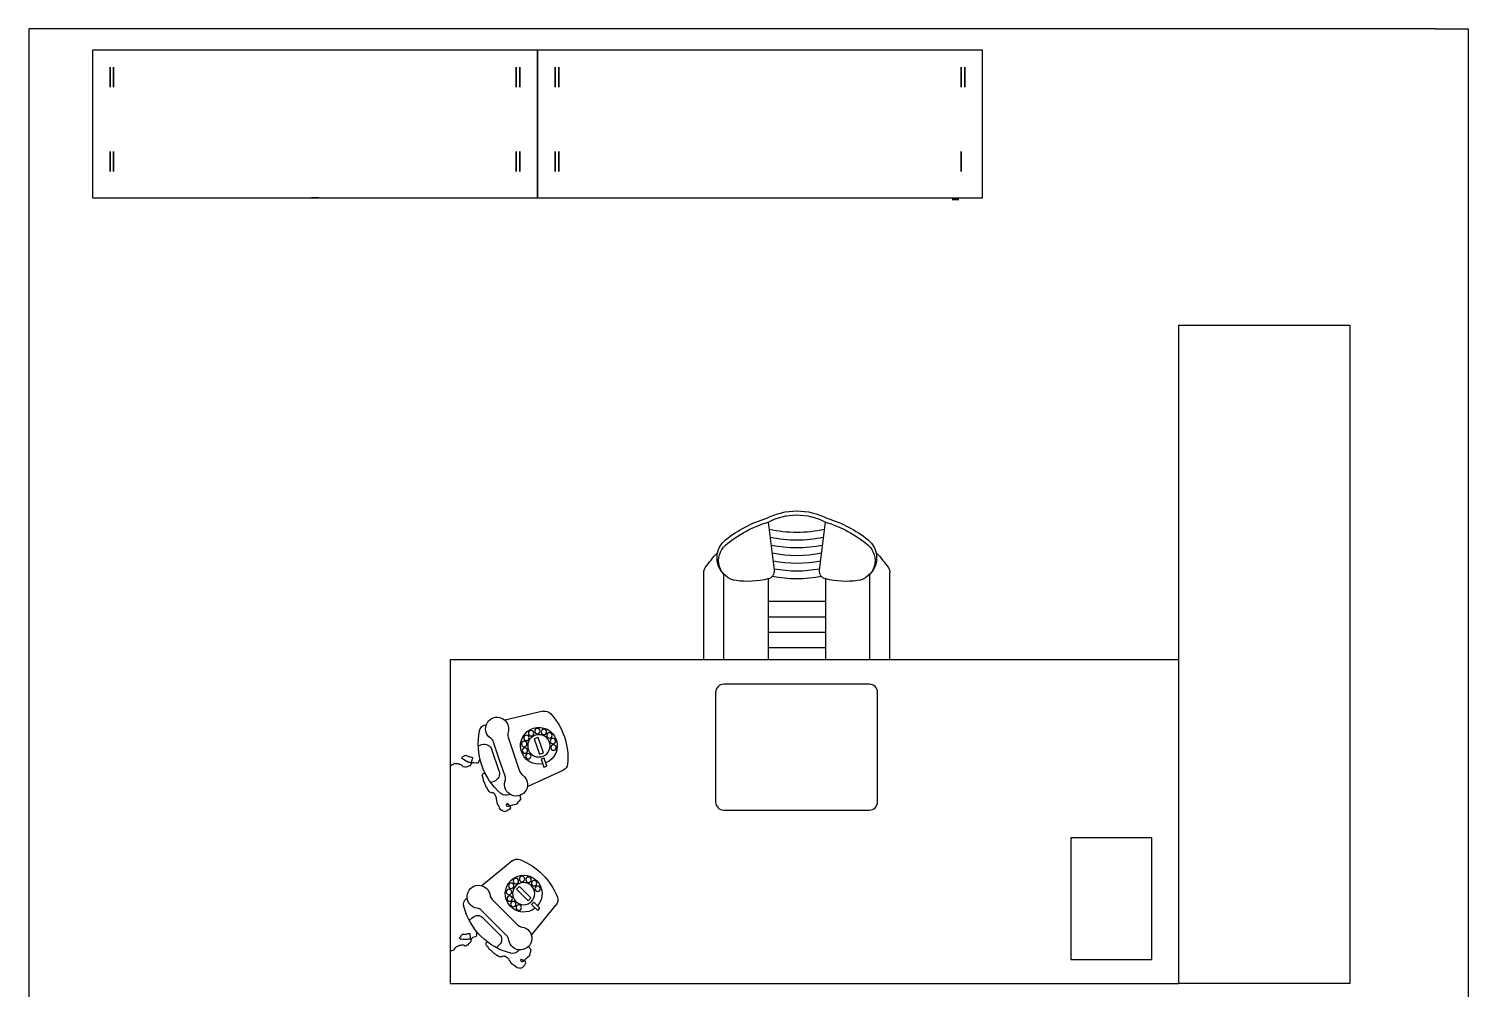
# Model space of a CAD drawing. Header units: inches. Extents: x 478327 to 492265, y -26791 to -22136.
# Drawn here: x 482436.9 to 482633.7, y -24487.4 to -24356.1 of the extents above; entities that cross this region are included whole.
import ezdxf

# ---------------------------------------------------------------- set-up
doc = ezdxf.new("R2010")
doc.units = ezdxf.units.IN
doc.header["$MEASUREMENT"] = 0
for name, color, linetype in [('furniture', 201, 'Continuous'), ('I-FURN', 1, 'Continuous'), ('I-WALL-IN', 3, 'Continuous')]:
    doc.layers.add(name, color=color, linetype=linetype)

# ---------------------------------------------------------------- blocks, each defined once
blk = doc.blocks.new('A$C129F564C')
at = {"layer": 'furniture'}
for p, q in [((0.8878, 1.0214), (0.8732, 1.1399)), ((1.0145, 1.1399), (0.9998, 1.0214)), ((0.7138, 0.8), (0.7138, 1.0154)), ((0.7638, 0.8), (0.7638, 1.0108)), ((0.8732, 0.9997), (0.8732, 0.8)), ((1.0145, 0.9997), (1.0145, 0.8)), ((1.1238, 0.8), (1.1238, 1.0108)), ((1.1738, 0.8), (1.1738, 1.0154)), ((1.0145, 0.9444), (0.8732, 0.9444)), ((1.0145, 0.9063), (0.8732, 0.9063)), ((1.0145, 0.8683), (0.8732, 0.8683)), ((1.0145, 0.8303), (0.8732, 0.8303)), ((1.5709, 0.6727), (1.6649, 0.6505)), ((1.711, 0.6397), (1.7134, 0.6391)), ((1.6793, 0.5244), (1.6976, 0.5784)), ((1.7309, 0.5871), (1.7217, 0.5902)), ((1.6094, 0.4871), (1.5213, 0.5268)), ((1.7004, 0.4972), (1.6911, 0.5003)), ((1.6548, 0.4666), (1.6526, 0.4676)), ((1.6472, 0.3032), (1.7218, 0.2417)), ((1.5997, 0.1197), (1.5383, 0.1942)), ((1.7583, 0.2116), (1.7602, 0.2101)), ((1.6789, 0.1223), (1.7192, 0.1626)), ((1.753, 0.1557), (1.7461, 0.1626)), ((1.6314, 0.0812), (1.6298, 0.0831)), ((1.6858, 0.0885), (1.6789, 0.0954))]:
    blk.add_line(p, q, dxfattribs=at)
for points in [[(1.1198, 1.083, 0.106121), (1.0145, 1.1399, 0.249834), (0.8732, 1.1399, 0.106121), (0.7678, 1.083)], [(0.7481, 1.0644, 0.042822), (0.7173, 1.0266)], [(1.1703, 1.0266, 0.042822), (1.1396, 1.0644, 0.249834)]]:
    blk.add_lwpolyline(points, format="xyb", dxfattribs=at)
for points in [[(0, 0), (0, 0.8), (1.8, 0.8), (1.8, 0)], [(1.5827, 0.6082), (1.5925, 0.6049), (1.5794, 0.5664), (1.5697, 0.5697)], [(1.5679, 0.5572), (1.5753, 0.5546), (1.5686, 0.5347), (1.5611, 0.5372)], [(0.0667, 0.0598), (0.0667, 0.3598), (0.2667, 0.3598), (0.2667, 0.0598)], [(1.6293, 0.2401), (1.6367, 0.2328), (1.6079, 0.2041), (1.6006, 0.2114)], [(1.5935, 0.2009), (1.5991, 0.1953), (1.5841, 0.1804), (1.5785, 0.186)]]:
    blk.add_lwpolyline(points, close=True, dxfattribs=at)
for points in [[(1.1244, 0.4285), (0.7644, 0.4285, -0.414214), (0.7444, 0.4485), (0.7444, 0.7195, -0.414214), (0.7644, 0.7395), (1.1244, 0.7395, -0.414214), (1.1444, 0.7195), (1.1444, 0.4485, -0.414214)], [(1.6572, 0.6088), (1.6429, 0.5668), (1.6287, 0.5249, -0.162278), (1.6214, 0.5153, 2), (1.6646, 0.5007, -0.162278), (1.6647, 0.5127), (1.6789, 0.5546), (1.6932, 0.5965, -0.162278), (1.7004, 0.6061, 2), (1.6573, 0.6208, -0.162278)], [(1.6964, 0.2077), (1.6651, 0.1764), (1.6338, 0.1451, -0.162278), (1.623, 0.1397, 2), (1.6553, 0.1075, -0.162278), (1.6606, 0.1182), (1.6919, 0.1495), (1.7233, 0.1808, -0.162278), (1.734, 0.1862, 2), (1.7018, 0.2185, -0.162278)]]:
    blk.add_lwpolyline(points, format="xyb", close=True, dxfattribs=at)
for points in [[(1.7267, 0.5549), (1.7314, 0.5454), (1.7339, 0.5446), (1.736, 0.5445), (1.7419, 0.5454), (1.744, 0.5453), (1.7457, 0.5441), (1.7474, 0.5449), (1.7495, 0.5449), (1.7528, 0.5466), (1.7549, 0.5465), (1.765, 0.5515), (1.768, 0.554), (1.7714, 0.5557), (1.7714, 0.5578), (1.7705, 0.5595), (1.7689, 0.5607), (1.7664, 0.5616), (1.7655, 0.5633), (1.7634, 0.5633), (1.7618, 0.5646), (1.7525, 0.56), (1.7504, 0.56), (1.7474, 0.5596), (1.7441, 0.5579), (1.7466, 0.5529), (1.7466, 0.5508), (1.7474, 0.5491), (1.7474, 0.547), (1.7474, 0.5449), (1.7507, 0.5382), (1.7532, 0.5373), (1.7553, 0.5373), (1.7578, 0.5364), (1.7595, 0.5352), (1.7603, 0.5335), (1.7637, 0.5352), (1.7662, 0.5343), (1.7679, 0.5351), (1.7691, 0.5368), (1.7704, 0.5385), (1.7755, 0.541), (1.7776, 0.541), (1.7809, 0.5426), (1.783, 0.5426), (1.7851, 0.5426), (1.7872, 0.5426), (1.7889, 0.5434), (1.7914, 0.5426), (1.7931, 0.5413), (1.7956, 0.5404), (1.799, 0.5379), (1.8, 0.5384)], [(1.6284, 0.4648), (1.6282, 0.4642), (1.6285, 0.4641), (1.6263, 0.4576), (1.6266, 0.4575), (1.6262, 0.4561), (1.6265, 0.456), (1.6262, 0.4551), (1.6265, 0.4549), (1.6262, 0.454), (1.6281, 0.4533), (1.6279, 0.4526), (1.6295, 0.4521), (1.6291, 0.4508), (1.6307, 0.4502), (1.6305, 0.4496), (1.6321, 0.449), (1.6319, 0.4484), (1.6329, 0.448), (1.6328, 0.4477), (1.6341, 0.4472), (1.6335, 0.4456), (1.6345, 0.4453), (1.6342, 0.4443), (1.6381, 0.443), (1.638, 0.4426), (1.6422, 0.4412), (1.6424, 0.4415), (1.6459, 0.4403), (1.6462, 0.441), (1.6566, 0.4374), (1.6567, 0.4377), (1.6581, 0.4373), (1.6583, 0.4379), (1.6593, 0.4376), (1.6596, 0.4386), (1.6599, 0.4385), (1.6609, 0.4414), (1.6606, 0.4415), (1.661, 0.4428), (1.6597, 0.4433), (1.6599, 0.4439), (1.659, 0.4443), (1.6591, 0.4446), (1.6581, 0.4449), (1.6575, 0.4433), (1.6569, 0.4435), (1.6563, 0.4419), (1.6557, 0.4421), (1.6553, 0.4411), (1.655, 0.4412), (1.6546, 0.4399), (1.6539, 0.4401), (1.6536, 0.4392), (1.6533, 0.4393), (1.6529, 0.4383), (1.6526, 0.4384), (1.6512, 0.4342), (1.6515, 0.434), (1.6511, 0.4331), (1.6518, 0.4328), (1.6515, 0.4319), (1.6534, 0.4312), (1.6532, 0.4305), (1.6555, 0.4298), (1.6553, 0.4291), (1.6585, 0.428), (1.6584, 0.4277), (1.6597, 0.4272), (1.6595, 0.4266), (1.6657, 0.4245), (1.666, 0.4251), (1.6673, 0.4247), (1.6676, 0.4256), (1.6689, 0.4252), (1.6692, 0.4262), (1.6705, 0.4257), (1.6712, 0.4277), (1.6722, 0.4274), (1.6725, 0.4284), (1.6742, 0.4278), (1.6747, 0.4294), (1.6754, 0.4292), (1.6758, 0.4305), (1.6765, 0.4303), (1.6768, 0.4313), (1.6775, 0.4311), (1.6782, 0.4333), (1.6786, 0.4332), (1.679, 0.4345), (1.6784, 0.4348), (1.679, 0.4367), (1.6793, 0.4366), (1.6798, 0.4379), (1.6804, 0.4377), (1.6818, 0.4416), (1.6824, 0.4414), (1.6839, 0.4457), (1.6835, 0.4458), (1.6842, 0.4477), (1.6839, 0.4478), (1.6851, 0.4514), (1.6848, 0.4516), (1.6852, 0.4529), (1.6849, 0.453), (1.6859, 0.4559), (1.6856, 0.456), (1.6859, 0.457), (1.6856, 0.4571), (1.6859, 0.4581), (1.6856, 0.4582), (1.6873, 0.4631), (1.6876, 0.463), (1.688, 0.4643), (1.6884, 0.4642), (1.689, 0.4662), (1.6893, 0.4661), (1.69, 0.468), (1.6907, 0.4678), (1.6911, 0.4691), (1.6914, 0.469), (1.6919, 0.4703), (1.6935, 0.4698), (1.6942, 0.4717), (1.6961, 0.4711), (1.6964, 0.4717), (1.6974, 0.4714), (1.6975, 0.4717), (1.6984, 0.4714), (1.6987, 0.472), (1.7, 0.4716), (1.7001, 0.4719), (1.7014, 0.4715), (1.702, 0.4731), (1.7026, 0.4729), (1.7029, 0.4739), (1.7039, 0.4735), (1.7043, 0.4745), (1.7046, 0.4744), (1.7051, 0.476), (1.7055, 0.4759), (1.7061, 0.4779), (1.7065, 0.4778), (1.7068, 0.4787), (1.7071, 0.4786), (1.7079, 0.4809), (1.7082, 0.4808), (1.7086, 0.4818), (1.7089, 0.4817), (1.7097, 0.484), (1.71, 0.4839), (1.7104, 0.4852), (1.7111, 0.485), (1.7151, 0.4967), (1.7154, 0.4966), (1.7157, 0.4976), (1.7161, 0.4975), (1.7167, 0.4995), (1.7171, 0.4993), (1.7175, 0.5007), (1.7178, 0.5005), (1.7186, 0.5028), (1.718, 0.5031), (1.7183, 0.504), (1.718, 0.5041), (1.7184, 0.5055), (1.7181, 0.5056), (1.7188, 0.5075), (1.7184, 0.5076), (1.721, 0.5152), (1.72, 0.5155), (1.7203, 0.5165), (1.72, 0.5166), (1.7203, 0.5176), (1.7184, 0.5182), (1.7186, 0.5189), (1.7157, 0.5199), (1.7158, 0.5202), (1.7145, 0.5207)], [(1.735, 0.1287), (1.735, 0.1181), (1.7368, 0.1162), (1.7387, 0.1153), (1.7443, 0.1134), (1.7462, 0.1124), (1.7472, 0.1106), (1.749, 0.1106), (1.7509, 0.1096), (1.7547, 0.1096), (1.7566, 0.1087), (1.7678, 0.1087), (1.7716, 0.1096), (1.7753, 0.1096), (1.7763, 0.1115), (1.7763, 0.1134), (1.7753, 0.1153), (1.7735, 0.1171), (1.7735, 0.119), (1.7716, 0.12), (1.7706, 0.1218), (1.7603, 0.1218), (1.7584, 0.1228), (1.7556, 0.1237), (1.7519, 0.1237), (1.7519, 0.1181), (1.7509, 0.1162), (1.7509, 0.1143), (1.75, 0.1124), (1.749, 0.1106), (1.749, 0.1031), (1.7509, 0.1012), (1.7528, 0.1002), (1.7547, 0.0984), (1.7556, 0.0965), (1.7556, 0.0946), (1.7594, 0.0946), (1.7613, 0.0927), (1.7631, 0.0927), (1.765, 0.0937), (1.7669, 0.0946), (1.7725, 0.0946), (1.7744, 0.0937), (1.7782, 0.0937), (1.78, 0.0927), (1.7819, 0.0918), (1.7838, 0.0909), (1.7857, 0.0909), (1.7875, 0.089), (1.7885, 0.0871), (1.7904, 0.0852), (1.7922, 0.0815), (1.7941, 0.0815), (1.796, 0.0805), (1.8, 0.0805)], [(1.6069, 0.0913), (1.6065, 0.0909), (1.6067, 0.0906), (1.6018, 0.0857), (1.6021, 0.0855), (1.6011, 0.0845), (1.6013, 0.0843), (1.6006, 0.0835), (1.6009, 0.0833), (1.6001, 0.0826), (1.6016, 0.0811), (1.6011, 0.0806), (1.6023, 0.0794), (1.6013, 0.0784), (1.6026, 0.0772), (1.6021, 0.0767), (1.6033, 0.0755), (1.6028, 0.075), (1.6035, 0.0743), (1.6033, 0.074), (1.6043, 0.073), (1.6031, 0.0718), (1.6038, 0.0711), (1.6031, 0.0704), (1.606, 0.0674), (1.6057, 0.0672), (1.6089, 0.064), (1.6092, 0.0643), (1.6118, 0.0616), (1.6123, 0.0621), (1.6201, 0.0542), (1.6204, 0.0545), (1.6214, 0.0535), (1.6219, 0.054), (1.6226, 0.0533), (1.6233, 0.054), (1.6236, 0.0538), (1.6258, 0.056), (1.6255, 0.0562), (1.6265, 0.0572), (1.6255, 0.0582), (1.626, 0.0586), (1.6253, 0.0594), (1.6255, 0.0596), (1.6248, 0.0604), (1.6236, 0.0591), (1.6231, 0.0596), (1.6219, 0.0584), (1.6214, 0.0589), (1.6206, 0.0582), (1.6204, 0.0584), (1.6194, 0.0574), (1.6189, 0.0579), (1.6182, 0.0572), (1.6179, 0.0574), (1.6172, 0.0567), (1.617, 0.0569), (1.6138, 0.0538), (1.614, 0.0535), (1.6133, 0.0528), (1.6138, 0.0523), (1.6131, 0.0516), (1.6145, 0.0501), (1.614, 0.0496), (1.6157, 0.0479), (1.6153, 0.0474), (1.6177, 0.045), (1.6175, 0.0447), (1.6184, 0.0437), (1.6179, 0.0432), (1.6226, 0.0386), (1.6231, 0.0391), (1.624, 0.0381), (1.6248, 0.0389), (1.6258, 0.0379), (1.6265, 0.0386), (1.6275, 0.0376), (1.6289, 0.0391), (1.6297, 0.0384), (1.6304, 0.0391), (1.6316, 0.0379), (1.6328, 0.0391), (1.6333, 0.0386), (1.6343, 0.0396), (1.6348, 0.0391), (1.6355, 0.0398), (1.636, 0.0393), (1.6377, 0.0411), (1.638, 0.0408), (1.6389, 0.0418), (1.6385, 0.0423), (1.6399, 0.0437), (1.6402, 0.0435), (1.6411, 0.0445), (1.6416, 0.044), (1.6446, 0.0469), (1.6451, 0.0464), (1.6482, 0.0496), (1.648, 0.0499), (1.6495, 0.0513), (1.6492, 0.0516), (1.6519, 0.0543), (1.6517, 0.0545), (1.6526, 0.0555), (1.6524, 0.0557), (1.6546, 0.0579), (1.6543, 0.0582), (1.6551, 0.0589), (1.6548, 0.0591), (1.6556, 0.0599), (1.6553, 0.0601), (1.659, 0.0638), (1.6592, 0.0635), (1.6602, 0.0645), (1.6605, 0.0643), (1.6619, 0.0657), (1.6622, 0.0655), (1.6636, 0.067), (1.6641, 0.0665), (1.6651, 0.0674), (1.6653, 0.0672), (1.6663, 0.0682), (1.6675, 0.067), (1.669, 0.0684), (1.6705, 0.067), (1.671, 0.0674), (1.6717, 0.0667), (1.6719, 0.067), (1.6727, 0.0662), (1.6732, 0.0667), (1.6741, 0.0657), (1.6744, 0.066), (1.6754, 0.065), (1.6766, 0.0662), (1.6771, 0.0657), (1.6778, 0.0665), (1.6785, 0.0657), (1.6793, 0.0665), (1.6795, 0.0662), (1.6807, 0.0675), (1.681, 0.0672), (1.6824, 0.0687), (1.6827, 0.0684), (1.6834, 0.0692), (1.6837, 0.0689), (1.6854, 0.0706), (1.6856, 0.0704), (1.6863, 0.0711), (1.6866, 0.0709), (1.6883, 0.0726), (1.6885, 0.0723), (1.6895, 0.0733), (1.69, 0.0728), (1.6988, 0.0816), (1.6991, 0.0814), (1.6998, 0.0821), (1.7, 0.0819), (1.7015, 0.0833), (1.7017, 0.0831), (1.7027, 0.0841), (1.703, 0.0838), (1.7047, 0.0855), (1.7042, 0.086), (1.7049, 0.0868), (1.7047, 0.087), (1.7056, 0.088), (1.7054, 0.0882), (1.7069, 0.0897), (1.7066, 0.0899), (1.7122, 0.0956), (1.7115, 0.0963), (1.7122, 0.097), (1.712, 0.0973), (1.7127, 0.098), (1.7113, 0.0995), (1.7118, 0.0999), (1.7096, 0.1021), (1.7098, 0.1024), (1.7088, 0.1033)]]:
    blk.add_lwpolyline(points, dxfattribs=at)
for centre, radius in [((1.5465, 0.599), 0.00669), ((1.555, 0.6129), 0.00669), ((1.5811, 0.5873), 0.0275), ((1.5687, 0.6216), 0.00669), ((1.5848, 0.6236), 0.00669), ((1.6002, 0.6184), 0.00669), ((1.6118, 0.607), 0.00669), ((1.5449, 0.5829), 0.00669), ((1.6156, 0.5756), 0.00669), ((1.6173, 0.5917), 0.00669), ((1.6071, 0.5617), 0.00669), ((1.5928, 0.2479), 0.00669), ((1.6186, 0.2221), 0.0275), ((1.6066, 0.2565), 0.00669), ((1.6227, 0.2584), 0.00669), ((1.638, 0.253), 0.00669), ((1.5842, 0.2341), 0.00669), ((1.6495, 0.2415), 0.00669), ((1.6531, 0.21), 0.00669), ((1.6549, 0.2262), 0.00669), ((1.6307, 0.1877), 0.00669), ((1.6444, 0.1963), 0.00669)]:
    blk.add_circle(centre, radius, dxfattribs=at)
for centre, radius, start, end in [((0.9531, 0.8661), 0.2953, 106.4736, 128.8568), ((0.9438, 1.0074), 0.1602, 62.317, 117.683), ((0.9438, 1.0074), 0.1502, 61.9455, 118.0545), ((0.9345, 0.8661), 0.2953, 51.1432, 73.5264), ((0.9438, 1.4287), 0.3145, 257.44, 282.56), ((0.8036, 1.0516), 0.057, 128.8568, 224.8513), ((0.8003, 1.045), 0.05, 130.5056, 262.9259), ((0.9438, 1.4096), 0.3145, 257.8911, 282.1089), ((0.9438, 1.3905), 0.3145, 258.341, 281.659), ((1.0873, 1.045), 0.05, 277.0741, 49.4944), ((1.084, 1.0516), 0.057, 315.1487, 51.1432), ((0.9438, 1.3715), 0.3145, 258.7898, 281.2102), ((0.9438, 1.3524), 0.3145, 259.2374, 280.7626), ((0.7338, 1.0154), 0.02, 145.756, 180), ((0.8217, 1.2171), 0.2235, 262.9259, 283.1474), ((0.8679, 1.019), 0.02, 283.1474, 7.0328), ((0.9438, 1.3142), 0.3145, 258.8202, 281.1798), ((0.9438, 1.3333), 0.3145, 259.6838, 280.3162), ((1.0197, 1.019), 0.02, 172.9672, 256.8526), ((1.066, 1.2171), 0.2235, 256.8526, 277.0741), ((1.1538, 1.0154), 0.02, 0, 34.244), ((1.671, 0.5573), 0.1615, 137.169, 185.299), ((1.5665, 0.6542), 0.019, 76.7496, 137.169), ((1.5811, 0.5873), 0.0455, 257.6369, 247.6634), ((1.5695, 0.5918), 0.1615, 310.8008, 11.6672), ((1.7091, 0.6206), 0.019, 11.6672, 76.7496), ((1.7156, 0.5722), 0.019, 71.234, 161.234), ((1.5291, 0.5441), 0.019, 185.299, 245.7184), ((1.6973, 0.5183), 0.019, 161.234, 251.234), ((1.6626, 0.4839), 0.019, 245.7184, 310.8008), ((1.6861, 0.1554), 0.1615, 110.935, 159.065), ((1.6351, 0.2885), 0.019, 50.5156, 110.935), ((1.6186, 0.2221), 0.0455, 231.4029, 221.4294), ((1.553, 0.2063), 0.019, 159.065, 219.4844), ((1.6102, 0.2312), 0.1615, 284.5668, 345.4332), ((1.7481, 0.1954), 0.019, 345.4332, 50.5156), ((1.7326, 0.1491), 0.019, 45, 135), ((1.6923, 0.1088), 0.019, 135, 225), ((1.6461, 0.0933), 0.019, 219.4844, 284.5668)]:
    blk.add_arc(centre, radius, start, end, dxfattribs=at)

msp = doc.modelspace()

# ---------------------------------------------------------------- linework, layer by layer
at = {"layer": 'I-FURN'}
for points, elevation in [([(482506.464, -24359.063), (482445.624, -24359.063), (482445.624, -24379.223), (482506.464, -24379.223)], 3.33), ([(482567.304, -24359.063), (482506.464, -24359.063), (482506.464, -24379.223), (482567.304, -24379.223)], 3.33), ([(482617.547, -24486.639), (482594.147, -24486.639), (482594.147, -24396.639), (482617.547, -24396.639)], 6.93)]:
    msp.add_lwpolyline(points, close=True, dxfattribs=dict(at, elevation=elevation))
at = {"layer": 'I-FURN', "extrusion": (-1, 2.44921e-16, 2.22045e-16)}
for centre in [(24362.753, 4.68, -482448.032), (24362.753, 4.68, -482508.872), (24374.273, 4.68, -482448.032), (24374.273, 4.68, -482508.872)]:
    msp.add_circle(centre, 1.35, dxfattribs=at)
at = {"layer": 'I-FURN', "extrusion": (1, -2.44921e-16, 2.22045e-16)}
for centre in [(-24362.753, 4.68, 482448.527), (-24362.753, 4.68, 482509.367), (-24374.273, 4.68, 482448.527), (-24374.273, 4.68, 482509.367)]:
    msp.add_circle(centre, 1.35, dxfattribs=at)
at = {"layer": 'I-FURN', "extrusion": (-1, -2.44921e-16, 2.22045e-16)}
for centre in [(24362.753, 4.68, -482503.562), (24362.753, 4.68, -482564.402), (24374.273, 4.68, -482503.562), (24374.273, 4.68, -482564.402)]:
    msp.add_circle(centre, 1.35, dxfattribs=at)
at = {"layer": 'I-FURN', "extrusion": (1, 2.44921e-16, 2.22045e-16)}
for centre in [(-24362.753, 4.68, 482504.057), (-24362.753, 4.68, 482564.897), (-24374.273, 4.68, 482504.057)]:
    msp.add_circle(centre, 1.35, dxfattribs=at)
at = {"layer": 'I-FURN', "extrusion": (0, -1, 0)}
for centre, radius in [((482476.044, 24.435, 24379.223), 0.473), ((482476.044, 24.435, 24379.223), 0.383), ((482563.616, 24.435, 24379.458), 0.473), ((482563.616, 24.435, 24379.458), 0.383)]:
    msp.add_circle(centre, radius, dxfattribs=at)
at = {"layer": 'I-WALL-IN'}
for p, q in [((482581.626, -24356.139, 6.93), (482436.926, -24356.139, 6.93)), ((482629.209, -24356.139, 6.93), (482436.926, -24356.139, 6.93)), ((482436.926, -24356.139, 6.93), (482436.926, -24500.712, 6.93)), ((482629.209, -24356.139, 6.93), (482633.709, -24356.139, 6.93)), ((482633.709, -24356.139, 6.93), (482633.709, -24735.264, 6.93))]:
    msp.add_line(p, q, dxfattribs=at)

# ---------------------------------------------------------------- block references
at = {"layer": 'furniture', "xscale": -55.33161534353492, "yscale": 55.33161534353492, "zscale": 55.33161534353492}
msp.add_blockref('A$C129F564C', (482594.147, -24486.639, 37.53), dxfattribs=at)

doc.saveas('drawing.dxf')
